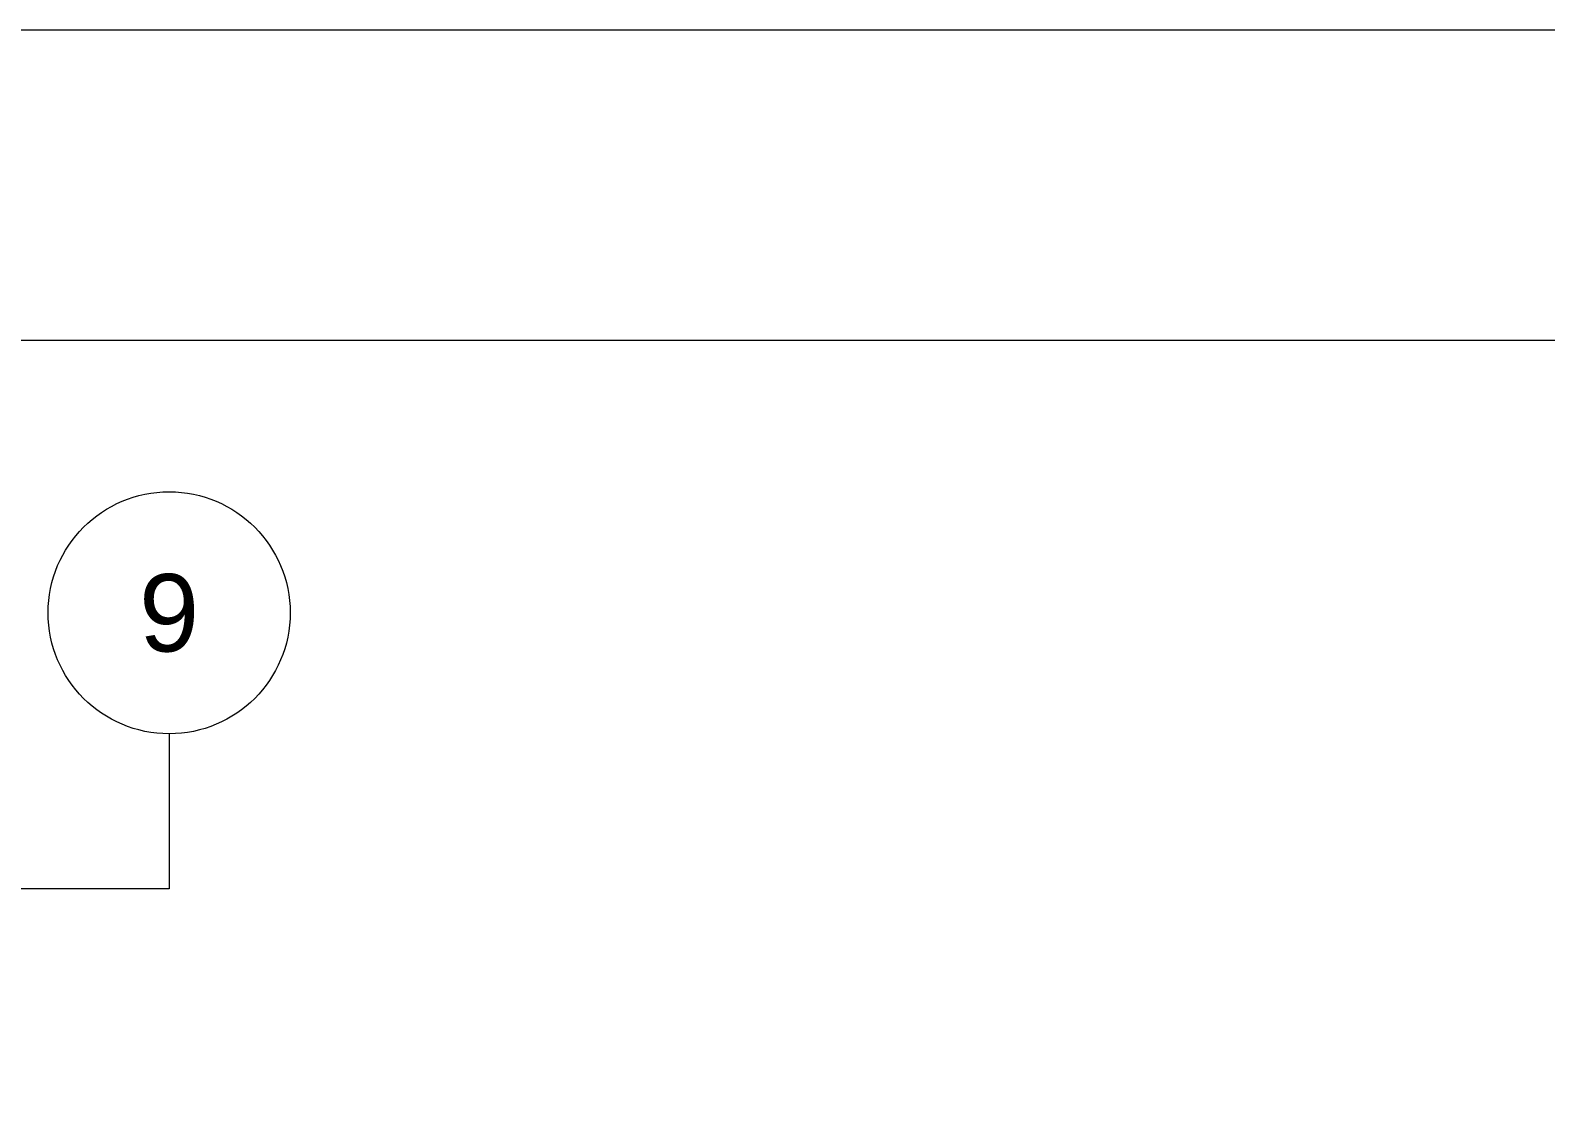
# Model space of a CAD drawing. Extents: x -9058 to 11890, y 0 to 4205.
# Drawn here: x 1829.2 to 2220.5, y 3924.5 to 4205 of the extents above; entities that cross this region are included whole.
import ezdxf
from ezdxf.enums import TextEntityAlignment as Align

# ---------------------------------------------------------------- set-up
doc = ezdxf.new("R2010")
doc.units = 0
doc.header["$MEASUREMENT"] = 0
doc.layers.get('0').update_dxf_attribs({"color": 9, "lineweight": 9})
doc.layers.add('40A', color=9, linetype='Continuous', lineweight=9)
doc.layers.add('M-TEFRIS2-015', color=129, linetype='Continuous', lineweight=9)
doc.styles.add('$1$Arial', font='arial.ttf', dxfattribs={"height": 2.5})

# ---------------------------------------------------------------- blocks, each defined once
blk = doc.blocks.new('$0$0_aks')
at = {"linetype": 'Continuous'}
blk.add_circle((0, 0), 3.125, dxfattribs=at)
at = {"style": '$1$Arial'}
blk.add_attdef('AKS', text='', height=2.5, dxfattribs=at).set_placement((0, 0), align=Align.MIDDLE_CENTER)

msp = doc.modelspace()

# ---------------------------------------------------------------- linework, layer by layer
at = {"layer": '40A'}
for points in [[(5945, 4205), (0, 4205), (0, 0), (5945, 0)], [(5405.06, 80), (80, 80), (80, 4125), (5405.06, 4125)]]:
    msp.add_lwpolyline(points, close=True, dxfattribs=at)
at = {"layer": 'M-TEFRIS2-015', "ltscale": 2}
msp.add_lwpolyline([(1865.06, 4023.37), (1865.06, 3983.37), (1765.06, 3983.37), (1765.06, 3929.11)], dxfattribs=at)

# ---------------------------------------------------------------- block references
at = {"layer": 'M-TEFRIS2-015'}
ref = msp.add_blockref('$0$0_aks', (1865.06, 4054.62), dxfattribs=dict(at, xscale=10, yscale=10, zscale=10))
ref.add_attrib('AKS', '9', dxfattribs={"layer": '0', "height": 20, "style": '$1$Arial'}).set_placement((1865.06, 4054.62), align=Align.MIDDLE_CENTER)

doc.saveas('drawing.dxf')
